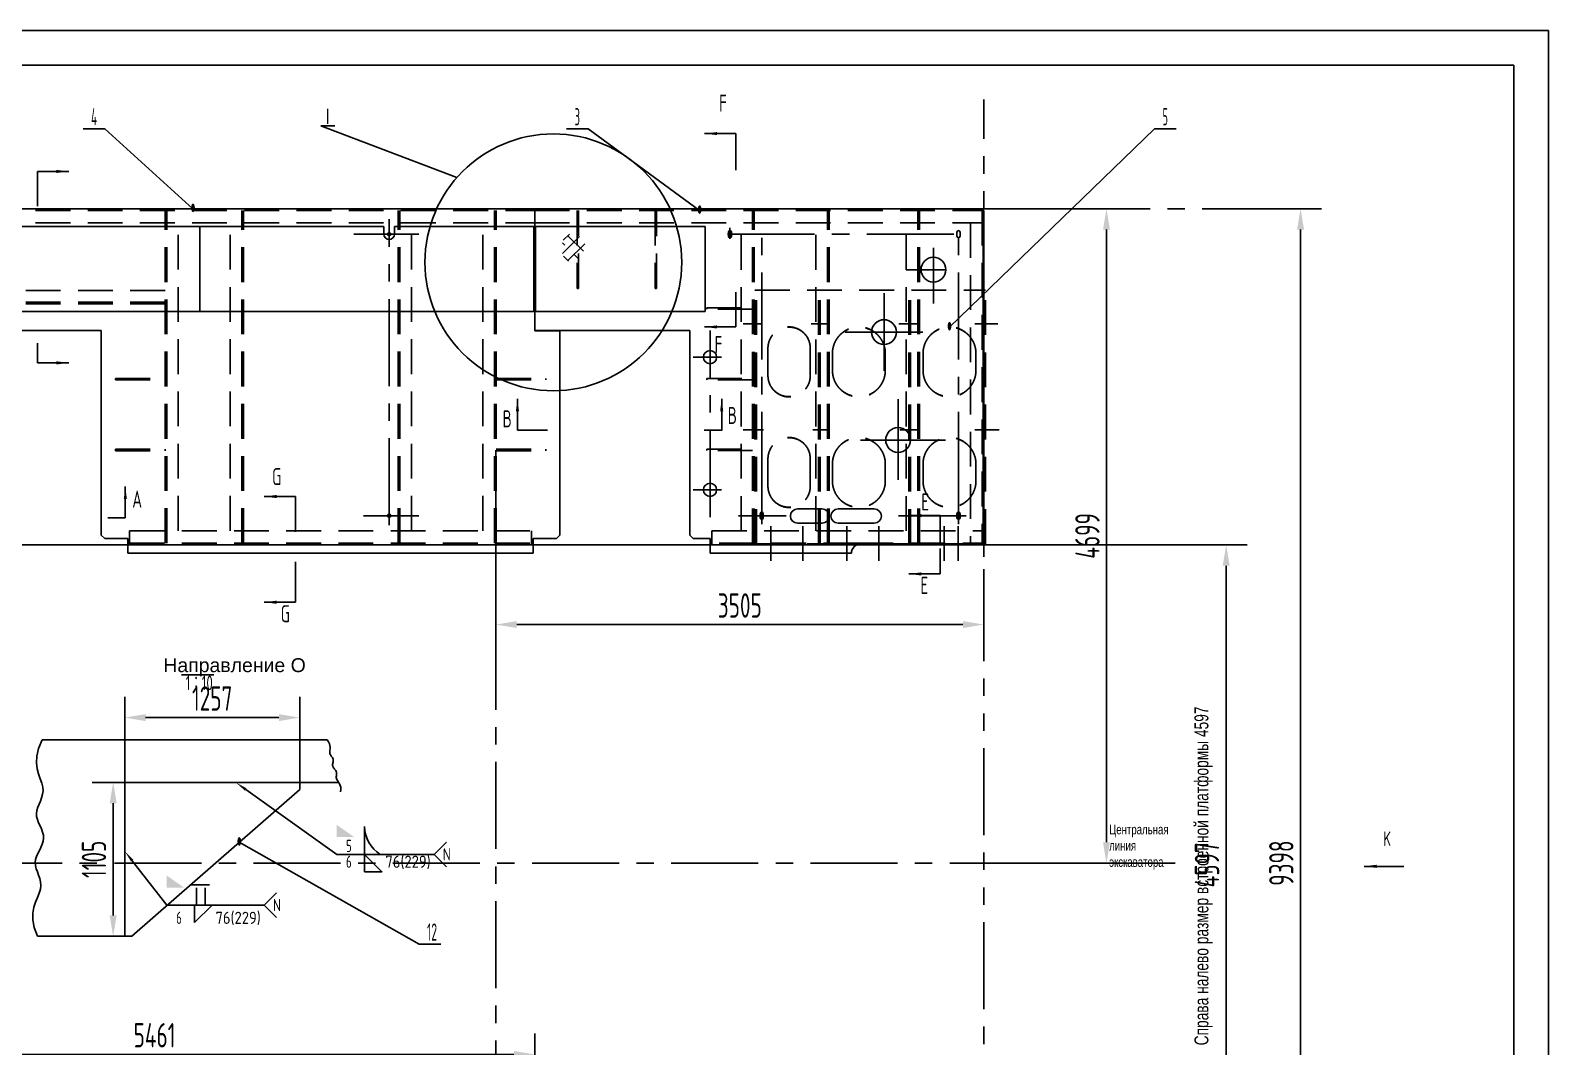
# Model space of a CAD drawing. Header units: millimetres. Extents: x 0 to 21000, y 0 to 14850.
# Drawn here: x 10094 to 21000, y 7552 to 14850 of the extents above; entities that cross this region are included whole.
import ezdxf
from ezdxf.enums import TextEntityAlignment as Align

# ---------------------------------------------------------------- set-up
doc = ezdxf.new("R2010")
doc.units = ezdxf.units.MM
doc.header["$LTSCALE"] = 500
for name, pattern in [('F', [0.75, 0.5, -0.25]), ('G', [2, 1.25, -0.25, 0.25, -0.25]), ('K', [2.5, 1.25, -0.25, 0.25, -0.25, 0.25, -0.25])]:
    doc.linetypes.add(name, pattern=pattern)
for name, color, linetype in [('01', 7, 'Continuous'), ('02', 1, 'Continuous'), ('04', 2, 'F'), ('05', 4, 'G'), ('07', 6, 'K'), ('08', 1, 'Continuous'), ('11', 3, 'Continuous'), ('13', 3, 'Continuous')]:
    doc.layers.add(name, color=color, linetype=linetype)
doc.styles.get("Standard").update_dxf_attribs({"font": 'isocp', "width": 0.707, "bigfont": 'intecad.shx'})
doc.dimstyles.new('INTE', dxfattribs={"dimscale": 50, "dimtxt": 3.5, "dimasz": 3, "dimexe": 3, "dimexo": 0, "dimgap": 1, "dimtad": 1, "dimdec": 3, "dimdsep": 46, "dimtxsty": 'Standard', "dimcen": 0, "dimclrd": 1, "dimclre": 1, "dimclrt": 3, "dimaunit": 1, "dimadec": 0, "dimazin": 0, "dimtfac": 1, "dimtmove": 0, "dimatfit": 0, "dimfxl": 1, "dimarcsym": 0})

# ---------------------------------------------------------------- blocks, each defined once
blk = doc.blocks.new('*U7', base_point=(23514, 11767))
at = {"layer": '04', "color": 2, "linetype": 'F'}
for p, q in [((21870, 11774), (21870, 13596)), ((21870, 13596), (23526, 13596)), ((21882, 11774), (21882, 13596)), ((22328, 11774), (22328, 13596)), ((22340, 11774), (22340, 13596)), ((22976, 11774), (22976, 13596)), ((22988, 11774), (22988, 13596)), ((23514, 11774), (23514, 13596)), ((23526, 11774), (23526, 13596)), ((21870, 13507), (21882, 13507)), ((22328, 13507), (22340, 13507)), ((22976, 13507), (22988, 13507)), ((23514, 13507), (23526, 13507)), ((21785, 13355), (21918, 13355)), ((22274, 13355), (22402, 13355)), ((22903, 13355), (23033, 13355)), ((23450, 13355), (23614, 13355)), ((21964, 12981), (21964, 13180)), ((22268, 12981), (22268, 13186)), ((22427, 13142), (22427, 13019)), ((22807, 13142), (22807, 13019)), ((23078, 13142), (23078, 13019)), ((23458, 13142), (23458, 13019)), ((21785, 12593), (21932, 12593)), ((22287, 12593), (22388, 12593)), ((22912, 12593), (23037, 12593)), ((23450, 12593), (23624, 12593)), ((21964, 12187), (21964, 12386)), ((22268, 12187), (22268, 12392)), ((22427, 12348), (22427, 12225)), ((22807, 12348), (22807, 12225)), ((23078, 12348), (23078, 12225)), ((23458, 12348), (23458, 12225)), ((21985, 11902), (21985, 11621)), ((22214, 11902), (22214, 11621)), ((22328, 11895), (22340, 11895)), ((22531, 11902), (22531, 11621)), ((22760, 11902), (22760, 11621)), ((22976, 11895), (22988, 11895)), ((23229, 11902), (23229, 11621)), ((23331, 11902), (23331, 11621)), ((23514, 11895), (23526, 11895)), ((21870, 11774), (23526, 11774)), ((21884, 11774), (21884, 11767)), ((21884, 11767), (23514, 11767)), ((21969, 11774), (21969, 11767)), ((22001, 11774), (22001, 11767)), ((22198, 11774), (22198, 11767)), ((22230, 11774), (22230, 11767)), ((22515, 11774), (22515, 11767)), ((22547, 11774), (22547, 11767)), ((22744, 11774), (22744, 11767)), ((22776, 11774), (22776, 11767)), ((23213, 11774), (23213, 11767)), ((23245, 11774), (23245, 11767)), ((23315, 11774), (23315, 11767)), ((23347, 11774), (23347, 11767)), ((23514, 11774), (23514, 11767))]:
    blk.add_line(p, q, dxfattribs=at)
for centre, radius, start, end in [((22116, 13180), 152, 0, 180), ((22116, 13178), 152, 0, 180), ((22617, 13142), 190, 0, 180), ((22617, 13140), 190, 0, 180), ((23268, 13142), 190, 0, 180), ((23268, 13140), 190, 0, 180), ((22116, 12983), 152, 180, 0), ((22116, 12981), 152, 180, 0), ((22617, 13021), 190, 180, 0), ((22617, 13019), 190, 180, 0), ((23268, 13021), 190, 180, 0), ((23268, 13019), 190, 180, 0), ((22116, 12386), 152, 0, 180), ((22116, 12384), 152, 0, 180), ((22617, 12348), 190, 0, 180), ((22617, 12346), 190, 0, 180), ((23268, 12348), 190, 0, 180), ((23268, 12346), 190, 0, 180), ((22617, 12227), 190, 180, 0), ((22617, 12225), 190, 180, 0), ((23268, 12227), 190, 180, 0), ((23268, 12225), 190, 180, 0), ((22116, 12189), 152, 180, 0), ((22116, 12187), 152, 180, 0)]:
    blk.add_arc(centre, radius, start, end, dxfattribs=at)
blk = doc.blocks.new('*D10')
at = {"layer": '08', "color": 1, "lineweight": -2}
for p, q in [((8256, 6644), (8256, 7646)), ((13717, 6878), (13717, 7646)), ((8406, 7496), (13567, 7496))]:
    blk.add_line(p, q, dxfattribs=at)
at = {"layer": '08', "color": 1}
for points in [[(8406, 7521), (8406, 7471), (8256, 7496)], [(13567, 7521), (13567, 7471), (13717, 7496)]]:
    blk.add_solid(points, dxfattribs=at)
at = {"layer": 'Defpoints', "color": 0}
for p in [(13717, 7496), (13717, 6878), (8256, 6644)]:
    blk.add_point(p, dxfattribs=at)
at = {"layer": '08', "color": 3, "insert": (10986, 7634), "char_height": 175, "attachment_point": 5}
blk.add_mtext('5461', dxfattribs=at)
blk = doc.blocks.new('*D12')
at = {"layer": '08', "color": 1, "lineweight": -2}
for p, q in [((13438, 10982), (13438, 10433)), ((16943, 10982), (16943, 10433)), ((13588, 10583), (16793, 10583))]:
    blk.add_line(p, q, dxfattribs=at)
at = {"layer": '08', "color": 1}
for points in [[(13588, 10608), (13588, 10558), (13438, 10583)], [(16793, 10608), (16793, 10558), (16943, 10583)]]:
    blk.add_solid(points, dxfattribs=at)
at = {"layer": 'Defpoints', "color": 0}
for p in [(13438, 10982), (16943, 10982), (16943, 10583)]:
    blk.add_point(p, dxfattribs=at)
at = {"layer": '08', "color": 3, "insert": (15190, 10720), "char_height": 175, "attachment_point": 5}
blk.add_mtext('3505', dxfattribs=at)
blk = doc.blocks.new('*D13')
at = {"layer": '08', "color": 1, "lineweight": -2}
for p, q in [((16881, 11156), (18834, 11156)), ((18684, 11006), (18684, 6709)), ((16884, 6559), (18834, 6559))]:
    blk.add_line(p, q, dxfattribs=at)
at = {"layer": '08', "color": 1}
for points in [[(18659, 11006), (18709, 11006), (18684, 11156)], [(18659, 6709), (18709, 6709), (18684, 6559)]]:
    blk.add_solid(points, dxfattribs=at)
at = {"layer": 'Defpoints', "color": 0}
for p in [(16881, 11156), (16884, 6559), (18684, 6559)]:
    blk.add_point(p, dxfattribs=at)
at = {"layer": '08', "color": 3, "insert": (18546, 8858), "char_height": 175, "attachment_point": 5, "rotation": 90}
blk.add_mtext('4597', dxfattribs=at)
blk = doc.blocks.new('*D14')
at = {"layer": '08', "color": 1, "lineweight": -2}
for p, q in [((10772, 9450), (10539, 9450)), ((10689, 9300), (10689, 8495)), ((10772, 8345), (10539, 8345))]:
    blk.add_line(p, q, dxfattribs=at)
at = {"layer": '08', "color": 1}
for points in [[(10664, 9300), (10714, 9300), (10689, 9450)], [(10664, 8495), (10714, 8495), (10689, 8345)]]:
    blk.add_solid(points, dxfattribs=at)
at = {"layer": 'Defpoints', "color": 0}
for p in [(10772, 9450), (10689, 8345), (10772, 8345)]:
    blk.add_point(p, dxfattribs=at)
at = {"layer": '08', "color": 3, "insert": (10551, 8897), "char_height": 175, "attachment_point": 5, "rotation": 90}
blk.add_mtext('1105', dxfattribs=at)
blk = doc.blocks.new('*D15')
at = {"layer": '08', "color": 1, "lineweight": -2}
for p, q in [((10772, 9450), (10772, 10065)), ((12029, 9450), (12029, 10065)), ((10922, 9915), (11879, 9915))]:
    blk.add_line(p, q, dxfattribs=at)
at = {"layer": '08', "color": 1}
for points in [[(10922, 9940), (10922, 9890), (10772, 9915)], [(11879, 9940), (11879, 9890), (12029, 9915)]]:
    blk.add_solid(points, dxfattribs=at)
at = {"layer": 'Defpoints', "color": 0}
for p in [(12029, 9915), (10772, 9450), (12029, 9450)]:
    blk.add_point(p, dxfattribs=at)
at = {"layer": '08', "color": 3, "insert": (11400, 10052), "char_height": 175, "attachment_point": 5}
blk.add_mtext('1257', dxfattribs=at)
blk = doc.blocks.new('*U6', base_point=(2671, 20105))
for p, q in [((-3894, 20595), (-3894, 23068)), ((1567, 23068), (1567, 22192)), ((-2493, 22195), (-2493, 20725)), ((-1547, 22195), (-2493, 22195)), ((-1547, 22195), (-1547, 20725)), ((1747, 22192), (1567, 22192)), ((1747, 22192), (1747, 20725)), ((1747, 20725), (1722, 20700)), ((-2639, 20700), (-2639, 20595)), ((1556, 20595), (1556, 20700)), ((1556, 20700), (1722, 20700)), ((-2639, 20595), (-3894, 20595)), ((-3894, 20595), (-2639, 20595)), ((1556, 20595), (-1357, 20595)), ((-1357, 20595), (-1060, 20595))]:
    blk.add_line(p, q)
at = {"layer": '01', "color": 7, "linetype": 'Continuous'}
for p, q in [((-3894, 23068), (1567, 23068)), ((1561, 22941), (1561, 22331)), ((-2493, 20725), (-2518, 20700)), ((-1522, 20700), (-1547, 20725)), ((-2518, 20700), (-2639, 20700)), ((-1357, 20700), (-1522, 20700)), ((-1357, 20700), (-1357, 20595))]:
    blk.add_line(p, q, dxfattribs=at)
at = {"layer": '01'}
for p, q in [((-3229, 22941), (-3888, 22941)), ((-3888, 22941), (-3888, 22331)), ((-3229, 22886), (-3229, 22941)), ((-840, 22941), (-3153, 22941)), ((-3153, 22886), (-3153, 22941)), ((483, 22941), (-840, 22941)), ((-840, 22941), (-840, 22331)), ((-839, 22941), (-839, 22331)), ((483, 22886), (483, 22941)), ((1561, 22941), (559, 22941)), ((559, 22886), (559, 22941)), ((-840, 22331), (-3888, 22331)), ((-840, 22331), (1561, 22331))]:
    blk.add_line(p, q, dxfattribs=at)
for centre, radius in [((-3191, 22886), 11), ((521, 22886), 11), ((-2639, 22003), 47.5), ((-2639, 21050), 47.5), ((-3191, 20864), 11)]:
    blk.add_circle(centre, radius, dxfattribs=at)
at = {"layer": '01', "color": 7, "linetype": 'Continuous'}
blk.add_circle((521, 20864), 11, dxfattribs=at)
at = {"layer": '01'}
for centre in [(-3191, 22886), (521, 22886)]:
    blk.add_arc(centre, 38, 180, 0, dxfattribs=at)
at = {"layer": '04', "color": 2, "linetype": 'F'}
for p, q in [((-3894, 23056), (1567, 23056)), ((-3894, 22967), (1567, 22967)), ((-1089, 22481), (-2687, 22481)), ((-3760, 22360), (-3582, 22360)), ((-3760, 22350), (-3760, 22360)), ((-3582, 22360), (-3582, 22350)), ((-1089, 22398), (-2687, 22398)), ((-1089, 22386), (-2687, 22386)), ((-3582, 22350), (-3760, 22350)), ((-3760, 21849), (-3582, 21849)), ((-3760, 21839), (-3760, 21849)), ((-3582, 21839), (-3760, 21839)), ((-3582, 21849), (-3582, 21839)), ((-2687, 21849), (-2547, 21849)), ((-2547, 21839), (-2687, 21839)), ((-2547, 21849), (-2547, 21839)), ((-1445, 21849), (-1089, 21849)), ((-1445, 21839), (-1089, 21839)), ((1290, 21849), (1646, 21849)), ((1290, 21839), (1646, 21839)), ((-3760, 21341), (-3582, 21341)), ((-3760, 21331), (-3760, 21341)), ((-3582, 21331), (-3760, 21331)), ((-3582, 21341), (-3582, 21331)), ((-2687, 21341), (-2547, 21341)), ((-2547, 21331), (-2687, 21331)), ((-2547, 21341), (-2547, 21331)), ((-1445, 21341), (-1089, 21341)), ((-1445, 21331), (-1445, 21341)), ((-1445, 21331), (-1089, 21331)), ((1290, 21341), (1646, 21341)), ((1290, 21331), (1646, 21331)), ((-2672, 20756), (-3885, 20756)), ((-3885, 20756), (-3885, 20655)), ((-2672, 20756), (-2672, 20655)), ((-1343, 20756), (1544, 20756)), ((-1343, 20756), (-1343, 20655)), ((1544, 20756), (1544, 20655)), ((-2672, 20667), (-3885, 20667)), ((-2672, 20655), (-3885, 20655)), ((-1343, 20667), (1544, 20667)), ((-1343, 20655), (1544, 20655))]:
    blk.add_line(p, q, dxfattribs=at)
at = {"layer": '04'}
for p, q in [((-3582, 20667), (-3582, 23056)), ((-3570, 20667), (-3570, 23056)), ((-2699, 20667), (-2699, 23056)), ((-2687, 20667), (-2687, 23056)), ((-1089, 20667), (-1089, 23056)), ((-1077, 20667), (-1077, 23056)), ((-538, 20667), (-538, 23056)), ((-526, 20667), (-526, 23056)), ((586, 20667), (586, 23056)), ((598, 20667), (598, 23056)), ((1278, 20667), (1278, 23056)), ((1290, 20667), (1290, 23056)), ((-3487, 20756), (-3487, 22967)), ((-2782, 20756), (-2782, 22967)), ((-994, 20756), (-994, 22967)), ((-621, 20756), (-621, 22967)), ((681, 20756), (681, 22967)), ((1195, 20756), (1195, 22967)), ((-1445, 21839), (-1445, 21849)), ((-1089, 21839), (-1089, 21849)), ((1646, 21839), (1646, 21849)), ((-1089, 21331), (-1089, 21341)), ((1646, 21331), (1646, 21341))]:
    blk.add_line(p, q, dxfattribs=at)
at = {"layer": '05', "color": 4, "linetype": 'G'}
for p, q in [((-3191, 20794), (-3191, 22992)), ((521, 20795), (521, 22993)), ((733, 22886), (267, 22886)), ((-2639, 22241), (-2639, 21040)), ((-2519, 22003), (-2711, 22003)), ((-2519, 21050), (-2674, 21050)), ((733, 20864), (337, 20864))]:
    blk.add_line(p, q, dxfattribs=at)
at = {"layer": '05'}
for p, q in [((-3019, 22886), (-3404, 22886)), ((-3050, 20864), (-3394, 20864))]:
    blk.add_line(p, q, dxfattribs=at)
blk = doc.blocks.new('*U5', base_point=(22998, 18934))
at = {"layer": '02', "linetype": 'Continuous'}
h = blk.add_hatch(dxfattribs=at)
h.set_pattern_fill('ANSI38', color=1, scale=20, style=0)
h.set_pattern_definition([(225, (25046.1, 22849.694), (44.9013, -44.9013), []), (315, (25046.1, 22849.694), (134.70384, -44.9013), [158.75, -95.25])])
h.paths.add_polyline_path([(19836, 21085), (19835, 21083), (19834, 21080), (19833, 21078), (19832, 21076), (19831, 21073), (19831, 21071), (19831, 21069), (19832, 21066), (19833, 21064), (19834, 21061), (19835, 21059), (19836, 21057), (19837, 21053), (19837, 21050), (19836, 21047), (19835, 21045), (19834, 21042), (19833, 21040), (19832, 21037), (19832, 21034), (19832, 21031), (19833, 21028), (19834, 21025), (19836, 21021), (19837, 21017), (19838, 21013), (19838, 21007), (19836, 21002), (19834, 20995, 0.177989), (19900, 20974, 0.177989), (19963, 21002, 0.206414), (19995, 21076, 0.213963), (19963, 21147, 0.183947), (19899, 21172, 0.183774), (19834, 21147), (19836, 21140), (19838, 21134), (19838, 21129), (19837, 21125), (19836, 21121), (19834, 21117), (19833, 21114), (19832, 21111), (19832, 21108), (19832, 21105), (19833, 21102), (19834, 21100), (19835, 21097), (19836, 21095), (19837, 21091), (19837, 21088)])
for p, q in [((19632, 21352), (19632, 20479)), ((22852, 21352), (22852, 18946)), ((19638, 21225), (19638, 20615)), ((19632, 20479), (20746, 20479)), ((21519, 19197), (21696, 19197)), ((21811, 19197), (22071, 19197)), ((21519, 19095), (21696, 19095)), ((21811, 19095), (22071, 19095)), ((20771, 18984), (20892, 18984)), ((20892, 18879), (21907, 18879))]:
    blk.add_line(p, q)
blk.add_arc((21974, 18879), 67, 90, 180)
at = {"layer": '01', "color": 7, "linetype": 'Continuous'}
for p, q in [((19632, 21352), (22852, 21352)), ((22852, 21340), (22858, 21340)), ((22858, 21340), (22858, 18951)), ((20892, 18984), (20892, 18879)), ((21956, 18939), (22846, 18939)), ((22852, 18946), (21974, 18946)), ((22852, 18951), (22858, 18951))]:
    blk.add_line(p, q, dxfattribs=at)
at = {"layer": '01'}
for p, q in [((19638, 21225), (20857, 21225)), ((20857, 21225), (20857, 20615)), ((21023, 21156), (21023, 21185)), ((21045, 21156), (21045, 21185)), ((22665, 21156), (22665, 21185)), ((22687, 21156), (22687, 21185)), ((20857, 20615), (19638, 20615)), ((20746, 19009), (20746, 20479)), ((21252, 19134), (21252, 19163)), ((21274, 19134), (21274, 19163)), ((22665, 19134), (22665, 19163)), ((22687, 19134), (22687, 19163)), ((20771, 18984), (20746, 19009)), ((22846, 18939), (22852, 18939)), ((22852, 18939), (22852, 18946))]:
    blk.add_line(p, q, dxfattribs=at)
for centre, radius in [((22496, 20915), 89), ((22141, 20467), 89), ((20891, 20287), 47.5), ((22242, 19692), 89), ((20891, 19334), 47.5)]:
    blk.add_circle(centre, radius, dxfattribs=at)
for centre, radius, start, end in [((21034, 21185), 11, 0, 180), ((22676, 21185), 11, 0, 180), ((21034, 21156), 11, 180, 0), ((22676, 21156), 11, 180, 0), ((21519, 19146), 51, 90, 270), ((21696, 19146), 51, 270, 90), ((21811, 19146), 51, 90, 270), ((22071, 19146), 51, 270, 90), ((21263, 19163), 11, 0, 180), ((21263, 19134), 11, 180, 0), ((22676, 19163), 11, 0, 180), ((22676, 19134), 11, 180, 0)]:
    blk.add_arc(centre, radius, start, end, dxfattribs=at)
at = {"layer": '04'}
for p, q in [((19632, 21340), (22852, 21340)), ((19937, 21340), (19937, 20781)), ((19947, 20781), (19947, 21340)), ((20496, 21340), (20496, 20781)), ((20506, 20781), (20506, 21340)), ((21197, 18951), (21197, 21340)), ((21209, 18951), (21209, 21340)), ((21735, 18951), (21735, 21340)), ((21747, 18951), (21747, 21340)), ((22383, 18951), (22383, 21340)), ((22395, 18951), (22395, 21340)), ((22846, 21340), (22846, 18951)), ((21114, 19040), (21114, 21251)), ((21652, 19040), (21652, 21251)), ((22300, 19040), (22300, 21251)), ((19937, 20781), (19947, 20781)), ((20496, 20781), (20506, 20781)), ((20905, 19040), (22852, 19040)), ((20905, 18939), (20905, 19040)), ((21956, 18951), (20905, 18951)), ((20905, 18946), (20905, 18939)), ((21956, 18951), (22852, 18951))]:
    blk.add_line(p, q, dxfattribs=at)
at = {"layer": '04', "color": 2, "linetype": 'F'}
for p, q in [((19632, 21251), (22852, 21251)), ((22763, 21251), (22763, 18951)), ((20869, 20642), (21197, 20642)), ((20869, 20632), (20869, 20642)), ((21197, 20632), (20869, 20632)), ((20869, 20134), (21197, 20134)), ((20869, 20124), (20869, 20134)), ((21197, 20124), (20869, 20124)), ((20869, 19626), (21197, 19626)), ((20869, 19616), (20869, 19626)), ((21197, 19616), (20869, 19616)), ((21956, 18939), (20905, 18939)), ((21907, 18939), (21956, 18939))]:
    blk.add_line(p, q, dxfattribs=at)
at = {"layer": '05'}
for p, q in [((21017, 21170), (22732, 21170)), ((21034, 21136), (21034, 21216)), ((21263, 19270), (21263, 21216)), ((22676, 19270), (22676, 21216)), ((22141, 20189), (22141, 20746)), ((21862, 20467), (22420, 20467)), ((21263, 19270), (21263, 19088)), ((22676, 19270), (22676, 19088)), ((21095, 19148), (21437, 19148)), ((22246, 19148), (22732, 19148))]:
    blk.add_line(p, q, dxfattribs=at)
at = {"layer": '05', "color": 4, "linetype": 'G'}
for p, q in [((22496, 21073), (22496, 20673)), ((22300, 20915), (22582, 20915)), ((20891, 19139), (20891, 20479)), ((21870, 20467), (22352, 20467)), ((20771, 20287), (20974, 20287)), ((22242, 19985), (22242, 19407)), ((21973, 19692), (22582, 19692)), ((20771, 19334), (20974, 19334))]:
    blk.add_line(p, q, dxfattribs=at)
blk = doc.blocks.new('*D22')
at = {"layer": '08', "color": 1, "lineweight": -2}
for p, q in [((18516, 13569), (19368, 13569)), ((19218, 13419), (19218, 4321)), ((18516, 4171), (19368, 4171))]:
    blk.add_line(p, q, dxfattribs=at)
at = {"layer": '08', "color": 1}
for points in [[(19193, 13419), (19243, 13419), (19218, 13569)], [(19193, 4321), (19243, 4321), (19218, 4171)]]:
    blk.add_solid(points, dxfattribs=at)
at = {"layer": 'Defpoints', "color": 0}
for p in [(18516, 13569), (18516, 4171), (19218, 4171)]:
    blk.add_point(p, dxfattribs=at)
at = {"layer": '08', "color": 3, "insert": (19080, 8870), "char_height": 175, "attachment_point": 5, "rotation": 90}
blk.add_mtext('9398', dxfattribs=at)
blk = doc.blocks.new('*D28')
at = {"layer": '08', "color": 1, "lineweight": -2}
for p, q in [((16943, 13569), (17974, 13569)), ((17824, 13419), (17824, 9020)), ((16943, 8870), (17974, 8870))]:
    blk.add_line(p, q, dxfattribs=at)
at = {"layer": '08', "color": 1}
for points in [[(17799, 13419), (17849, 13419), (17824, 13569)], [(17799, 9020), (17849, 9020), (17824, 8870)]]:
    blk.add_solid(points, dxfattribs=at)
at = {"layer": 'Defpoints', "color": 0}
for p in [(16943, 13569), (16943, 8870), (17824, 8870)]:
    blk.add_point(p, dxfattribs=at)
at = {"layer": '08', "color": 3, "insert": (17687, 11220), "char_height": 175, "attachment_point": 5, "rotation": 90}
blk.add_mtext('4699', dxfattribs=at)
blk = doc.blocks.new('*U49')
at = {"layer": '01'}
for points in [[(415, 292), (25, 292)], [(415, 5), (415, 292)]]:
    blk.add_lwpolyline(points, dxfattribs=at)
at = {"layer": '02'}
for points in [[(420, 297), (0, 297)], [(420, 0), (420, 297)]]:
    blk.add_lwpolyline(points, dxfattribs=at)

msp = doc.modelspace()

# ---------------------------------------------------------------- linework, layer by layer
for p, q in [((10771.6069, 9449.7293), (12028.6069, 9449.7293)), ((10771.6069, 9449.7293), (10771.6069, 8344.7293)), ((12028.6069, 9398.7293), (10822.6069, 8344.7293)), ((12028.6069, 9449.7293), (12028.6069, 9398.7293)), ((10771.6069, 8344.7293), (10822.6069, 8344.7293))]:
    msp.add_line(p, q)
at = {"layer": '01'}
for p, q in [((15162.1434, 14108.7826), (15162.1434, 13983.7826)), ((15162.1434, 14096.9975), (15162.1434, 13971.9975)), ((15162.1434, 13971.9975), (15162.1434, 13846.9975)), ((10145.8976, 13836.9758), (10145.8976, 13711.9758)), ((10145.8976, 13836.9429), (10145.8976, 13711.9429)), ((10145.8976, 13711.9758), (10145.8976, 13586.9758)), ((15162.1434, 12971.1709), (15162.1434, 12846.1709)), ((15162.1434, 12845.3286), (15162.1434, 12720.3286)), ((10145.8976, 12602.8937), (10145.8976, 12477.8937)), ((10145.8976, 12587.3058), (10145.8976, 12462.3058)), ((13592.8954, 11978.4643), (13717.8954, 11978.4643)), ((13683.8456, 11978.4643), (13808.8456, 11978.4643)), ((14934.9617, 11978.4643), (15059.9617, 11978.4643)), ((14937.3766, 11978.4643), (15062.3766, 11978.4643)), ((11998.4769, 11502.7109), (11998.4769, 11377.7109)), ((11998.4769, 11499.6473), (11998.4769, 11374.6473)), ((10651.3511, 11348.8449), (10776.3511, 11348.8449)), ((11998.4769, 11374.6473), (11998.4769, 11249.6473)), ((16629.0682, 11365.1503), (16629.0682, 11240.1503)), ((16629.0682, 11297.2112), (16629.0682, 11172.2112)), ((16629.0682, 11128.2418), (16629.0682, 11003.2418)), ((11998.4769, 11033.1298), (11998.4769, 10908.1298)), ((16629.0682, 11071.573), (16629.0682, 10946.573)), ((11998.4769, 10908.1298), (11998.4769, 10783.1298)), ((11998.4769, 10868.4766), (11998.4769, 10743.4766)), ((10771.6069, 9449.7293), (10771.6069, 9754.7293)), ((10771.6069, 9754.7293), (12225.5463, 9754.7293)), ((12028.6069, 9449.7293), (12308.636, 9449.7293)), ((12494.4059, 8932.6503), (12494.4059, 9131.9705)), ((11381.4123, 8713.3588), (11243.9123, 8713.3588)), ((11286.4123, 8693.3588), (11286.4123, 8568.3588)), ((11348.9123, 8693.3588), (11348.9123, 8568.3588))]:
    msp.add_line(p, q, dxfattribs=at)
for points in [[(12494.4059, 8932.6503), (12619.4059, 8807.6503), (12494.4059, 8807.6503)], [(11273.9123, 8443.3588), (11398.9123, 8568.3588), (11273.9123, 8568.3588)]]:
    msp.add_lwpolyline(points, close=True, dxfattribs=at)
msp.add_arc((12744.4891, 9141.1188), 250.2504, 182.09499525, 236.41223172, dxfattribs=at)
for points in [[(12294.4059, 9145.1503), (12419.4059, 9057.6503), (12294.4059, 8932.6503), (12294.4059, 9057.6503)], [(11073.9123, 8780.8588), (11198.9123, 8693.3588), (11073.9123, 8568.3588), (11073.9123, 8693.3588)]]:
    msp.add_solid(points, dxfattribs=at)
at = {"layer": '02'}
for p, q in [((10629.5872, 14142.7364), (10474.5872, 14142.7364)), ((11262.3398, 13569.1503), (10629.5872, 14142.7364)), ((13157.8484, 13792.5997), (12180.3124, 14164.8232)), ((12180.3124, 14164.8232), (12280.3124, 14164.8232)), ((14100.1997, 14142.7364), (13945.1997, 14142.7364)), ((14901.5249, 13557.1503), (14100.1997, 14142.7364)), ((15162.1434, 14108.7826), (14937.1434, 14108.7826)), ((16696.4102, 12719.3333), (18168.5877, 14142.7364)), ((18168.5877, 14142.7364), (18323.5877, 14142.7364)), ((10145.8976, 13836.9429), (10370.8976, 13836.9429)), ((15162.1434, 12720.3286), (14937.1434, 12720.3286)), ((10145.8976, 12462.3058), (10370.8976, 12462.3058)), ((13592.8954, 11978.4643), (13592.8954, 12203.4643)), ((15059.9617, 11978.4643), (15059.9617, 12203.4643)), ((10776.3511, 11348.8449), (10776.3511, 11573.8449)), ((11998.4769, 11502.7109), (11773.4769, 11502.7109)), ((16629.0682, 11365.1503), (16404.0682, 11365.1503)), ((16629.0682, 10946.573), (16404.0682, 10946.573)), ((11998.4769, 10743.4766), (11773.4769, 10743.4766)), ((11178.9951, 10221.8952), (11412.7716, 10221.8952)), ((11594.9799, 9019.7551), (12888.1406, 8288.2737)), ((19959.1455, 8846.9084), (19674.1455, 8846.9084)), ((12888.1406, 8288.2737), (13043.1406, 8288.2737))]:
    msp.add_line(p, q, dxfattribs=at)
at = {"layer": '02', "color": 1, "linetype": 'Continuous'}
msp.add_line((6580.1133, 11156.1503), (18515.5828, 11156.1503), dxfattribs=at)
at = {"layer": '02'}
for points in [[(14937.1434, 14108.7826, 0, 22.5, 0), (15027.1434, 14108.7826, 0, 0, 0)], [(10370.8976, 13836.9429, 0, 22.5, 0), (10280.8976, 13836.9429, 0, 0, 0)], [(14937.1434, 12720.3286, 0, 22.5, 0), (15027.1434, 12720.3286, 0, 0, 0)], [(10370.8976, 12462.3058, 0, 22.5, 0), (10280.8976, 12462.3058, 0, 0, 0)], [(13592.8954, 12203.4643, 0, 22.5, 0), (13592.8954, 12113.4643, 0, 0, 0)], [(15059.9617, 12203.4643, 0, 22.5, 0), (15059.9617, 12113.4643, 0, 0, 0)], [(10776.3511, 11573.8449, 0, 22.5, 0), (10776.3511, 11483.8449, 0, 0, 0)], [(11773.4769, 11502.7109, 0, 22.5, 0), (11863.4769, 11502.7109, 0, 0, 0)], [(16404.0682, 11365.1503, 0, 22.5, 0), (16494.0682, 11365.1503, 0, 0, 0)], [(16404.0682, 10946.573, 0, 22.5, 0), (16494.0682, 10946.573, 0, 0, 0)], [(11773.4769, 10743.4766, 0, 22.5, 0), (11863.4769, 10743.4766, 0, 0, 0)], [(11569.8155, 9449.7293, 0, 20, 0), (11641.0397, 9398.9026, 20, 20, 0)], [(10771.6069, 8956.4266, 0, 20, 0), (10825.3794, 8887.3992, 20, 20, 0)], [(19764.1455, 8846.9084, 22.5, 0, 0), (19674.1455, 8846.9084, 0, 0, 0)]]:
    msp.add_lwpolyline(points, format="xyseb", dxfattribs=at)
for points in [[(10144.7266, 8344.7293), (10121.945, 8407.414), (10112.0405, 8462.3863), (10112.2246, 8510.574), (10119.709, 8552.9044), (10131.705, 8590.3053), (10145.4242, 8623.7041), (10158.0781, 8654.0284), (10166.8784, 8682.2058), (10169.7497, 8709.0319), (10167.4701, 8734.7752), (10161.5307, 8759.5725), (10153.4227, 8783.5604), (10144.6373, 8806.8756), (10136.6659, 8829.6547), (10130.9995, 8852.0345), (10129.1294, 8874.1515), (10132.0779, 8896.125), (10138.9921, 8918.0039), (10148.5501, 8939.8199), (10159.4299, 8961.6043), (10170.3097, 8983.3888), (10179.8676, 9005.2047), (10186.7818, 9027.0837), (10189.7303, 9049.0572), (10187.832, 9071.1462), (10181.9681, 9093.3297), (10173.4604, 9115.5763), (10163.6308, 9137.8543), (10153.8012, 9160.1324), (10145.2935, 9182.3789), (10139.4296, 9204.5625), (10137.5312, 9226.6515), (10140.4529, 9248.6543), (10147.1791, 9270.7387), (10156.2268, 9293.1122), (10166.113, 9315.9823), (10175.3546, 9339.5567), (10182.4687, 9364.0428), (10185.9722, 9389.6483), (10184.3823, 9416.5808), (10176.9345, 9445.1454), (10165.7396, 9476.0381), (10153.6272, 9510.0526), (10143.4267, 9547.9826), (10137.9676, 9590.6216), (10140.0795, 9638.7633), (10152.5918, 9693.2013), (10178.334, 9754.7293)], [(12225.5463, 9754.7293), (12236.216, 9739.9429), (12242.9233, 9726.2239), (12246.4709, 9713.5364), (12247.6614, 9701.8446), (12247.2975, 9691.1127), (12246.1816, 9681.3047), (12245.1165, 9672.3849), (12244.9047, 9664.3173), (12246.1515, 9657.0475), (12248.6721, 9650.447), (12252.0848, 9644.3683), (12256.0074, 9638.6644), (12260.0579, 9633.1879), (12263.8543, 9627.7917), (12267.0148, 9622.3285), (12269.1571, 9616.6511), (12270.0214, 9610.6519), (12269.8357, 9604.3816), (12268.9499, 9597.9305), (12267.7141, 9591.3891), (12266.4783, 9584.8477), (12265.5925, 9578.3967), (12265.4068, 9572.1264), (12266.2711, 9566.1271), (12268.4188, 9560.4592), (12271.6165, 9555.0624), (12275.5143, 9549.8463), (12279.762, 9544.7205), (12284.0098, 9539.5947), (12287.9076, 9534.3786), (12291.1053, 9528.9818), (12293.253, 9523.3138), (12294.1265, 9517.3089), (12294.0055, 9510.9986), (12293.2956, 9504.439), (12292.4021, 9497.6862), (12291.7308, 9490.7963), (12291.687, 9483.8253), (12292.6764, 9476.8294), (12295.1044, 9469.8646), (12299.1949, 9462.9077), (12304.4446, 9455.6181), (12310.1687, 9447.5759), (12315.682, 9438.3613), (12320.2998, 9427.5543), (12323.337, 9414.735), (12324.1086, 9399.4837), (12321.9298, 9381.3803)], [(11641.0397, 9398.9026), (12294.4059, 8932.6503), (12994.4059, 8932.6503)], [(13082.7943, 9021.0387), (12994.4059, 8932.6503), (13082.7943, 8844.262)], [(10825.3794, 8887.3992), (11073.9123, 8568.3588), (11773.9123, 8568.3588)], [(11862.3007, 8656.7471), (11773.9123, 8568.3588), (11862.3007, 8479.9704)]]:
    msp.add_lwpolyline(points, dxfattribs=at)
msp.add_circle((13850.6839, 13184.3508), 921.9478, dxfattribs=at)
at = {"layer": '05', "color": 4, "linetype": 'G'}
for p, q in [((4512.2769, 13569.1503), (18515.5828, 13569.1503)), ((13437.8928, 2971.7071), (13437.8928, 11834.6333)), ((7697.8138, 8870.1503), (18318.1226, 8870.1503))]:
    msp.add_line(p, q, dxfattribs=at)
at = {"layer": '07'}
for p, q in [((16942.8928, 6570.6503), (16942.8928, 14353.4973)), ((16942.8928, 11156.1503), (18937.2185, 11156.1503)), ((10771.6069, 9754.7293), (10178.334, 9754.7293)), ((10771.6069, 8344.7293), (10144.7266, 8344.7293))]:
    msp.add_line(p, q, dxfattribs=at)

# ---------------------------------------------------------------- block references
at = {"layer": '01', "xscale": 50, "yscale": 50, "zscale": 50}
msp.add_blockref('*U49', (0, 0), dxfattribs=at)
at = {"layer": '01'}
for name, p in [('*U6', (14821.4366, 10605.8249)), ('*U7', (16942.3928, 11155.6503))]:
    msp.add_blockref(name, p, dxfattribs=at)
at = {"layer": '01', "color": 7, "linetype": 'Continuous'}
msp.add_blockref('*U5', (17083.1285, 11150.3132), dxfattribs=at)

# ---------------------------------------------------------------- texts
at = {"layer": '01', "insert": (11049.2466, 10341.525), "char_height": 100, "attachment_point": 1}
msp.add_mtext('{\\fArial|b0|i0|c204|p34;\\W1;\\C3;Направление О}', dxfattribs=at)
at = {"layer": '01', "insert": (18455.9603, 7561.309), "char_height": 100, "attachment_point": 1, "rotation": 90}
msp.add_mtext('{\\fArial|b0|i0|c204|p34;\\C3;Справа налево размер встроенной платформы 4597}', dxfattribs=at)
at = {"layer": '01', "insert": (17843.2091, 9146.5783), "char_height": 70, "width": 5.672571, "attachment_point": 1}
msp.add_mtext('{\\fArial|b0|i0|c204|p34;\\C3;Центральная \\fArial|b0|i0|c0|p34;\\P\\fArial|b0|i0|c204|p34;линия экскаватора}', dxfattribs=at)
at = {"layer": '02', "width": 0.605172}
for p, p2 in [((11247.3398, 13544.1503), (11277.3398, 13544.1503)), ((14886.5249, 13532.1503), (14916.5249, 13532.1503)), ((16681.4102, 12694.3333), (16711.4102, 12694.3333)), ((11579.9799, 8994.7551), (11609.9799, 8994.7551))]:
    msp.add_text('●', height=50, dxfattribs=at).set_placement(p, p2, align=Align.FIT)
at = {"layer": '11'}
for s, height, width, p, p2 in [('4', 123.7437, 0.543846, (10530.2155, 14167.7364), (10573.9589, 14167.7364)), ('3', 123.7437, 0.527686, (14003.3904, 14167.7364), (14042.0089, 14167.7364)), ('5', 123.7437, 0.527686, (18226.7784, 14167.7364), (18265.397, 14167.7364)), ('12', 123.74369, 0.526368, (12943.3525, 8313.2737), (13015.6559, 8313.2737))]:
    msp.add_text(s, height=height, dxfattribs=dict(at, width=width)).set_placement(p, p2, align=Align.FIT)
at = {"layer": '11', "width": 0.707}
msp.add_text('Ⅰ', height=125, dxfattribs=at).set_placement((12230.3124, 14164.8232), align=Align.CENTER)
for s, height, p in [('F', 122.5, (15041.6898, 14229.1534)), ('F', 122.5, (15008.8388, 12496.0011)), ('B', 122.5, (13486.1278, 11962.6577)), ('B', 122.5, (15103.4596, 11986.3675)), ('G', 122.5, (11830.8134, 11547.8078)), ('A', 122.5, (10826.284, 11385.7863)), ('E', 122.5, (16493.5231, 11365.1503)), ('E', 122.5, (16488.3471, 10766.3158)), ('G', 122.5, (11892.8663, 10562.5333)), ('1：10', 105, (11210.465, 10080.3778)), ('K', 105, (19812.5224, 8961.0204))]:
    msp.add_text(s, height=height, dxfattribs=at).set_placement(p, align=Align.BOTTOM_LEFT)
at = {"layer": '13', "width": 0.707}
for s, p in [('5', (12361.9059, 8949.9723)), ('6', (12361.9059, 8836.4003)), ('6', (11141.4123, 8433.3883))]:
    msp.add_text(s, height=87.5, dxfattribs=at).set_placement(p)
at = {"layer": '13'}
for s, width, p, p2 in [('N', 1.010989, (13056.9059, 8888.9003), (13114.4059, 8888.9003)), ('76(229)', 0.89434, (12644.4059, 8836.4003), (12969.4059, 8836.4003)), ('76(229)', 0.89434, (11423.9123, 8433.3883), (11748.9123, 8433.3883)), ('N', 1.010989, (11836.4123, 8524.6088), (11893.9123, 8524.6088))]:
    msp.add_text(s, height=87.5, dxfattribs=dict(at, width=width)).set_placement(p, p2, align=Align.FIT)

# ---------------------------------------------------------------- dimensions: what is measured, and where the dimension line sits
at = {"layer": '08'}
for base, p1, p2, picture, middle in [((17824.4046, 8870.1503), (16942.8928, 13569.1503), (16942.8928, 8870.1503), '*D28', (17686.9046, 11219.6503)), ((19217.8809, 4171.1503), (18515.5828, 13569.1503), (18515.5828, 4171.1503), '*D22', (19080.3809, 8870.1503)), ((10688.6812, 8344.7293), (10771.6069, 9449.7293), (10771.6069, 8344.7293), '*D14', (10551.1812, 8897.2293))]:
    dim = msp.add_linear_dim(base=base, p1=p1, p2=p2, angle=90, dimstyle='INTE', dxfattribs=at)
    dim.commit()
    dim.dimension.update_dxf_attribs({"geometry": picture, "text_midpoint": middle})
dim = msp.add_linear_dim(base=(18683.7349, 6559.1503), p1=(16881.3844, 11156.1503), p2=(16883.8844, 6559.1503), angle=90, dimstyle='INTE', dxfattribs=at)
dim.commit()
dim.dimension.update_dxf_attribs({"geometry": '*D13', "text_midpoint": (18683.7349, 8857.6503), "dimtype": 160})
for base, p1, p2, picture, middle in [((16942.8928, 10582.9932), (13437.8928, 10982.4471), (16942.8928, 10982.4471), '*D12', (15190.3928, 10720.4932)), ((12028.6069, 9914.9498), (10771.6069, 9449.7293), (12028.6069, 9449.7293), '*D15', (11400.1069, 10052.4671)), ((13716.8928, 7496.2669), (8255.8928, 6644.1503), (13716.8928, 6878.0409), '*D10', (10986.3928, 7633.7669))]:
    dim = msp.add_linear_dim(base=base, p1=p1, p2=p2, dimstyle='INTE', dxfattribs=at)
    dim.commit()
    dim.dimension.update_dxf_attribs({"geometry": picture, "text_midpoint": middle})

doc.saveas('drawing.dxf')
